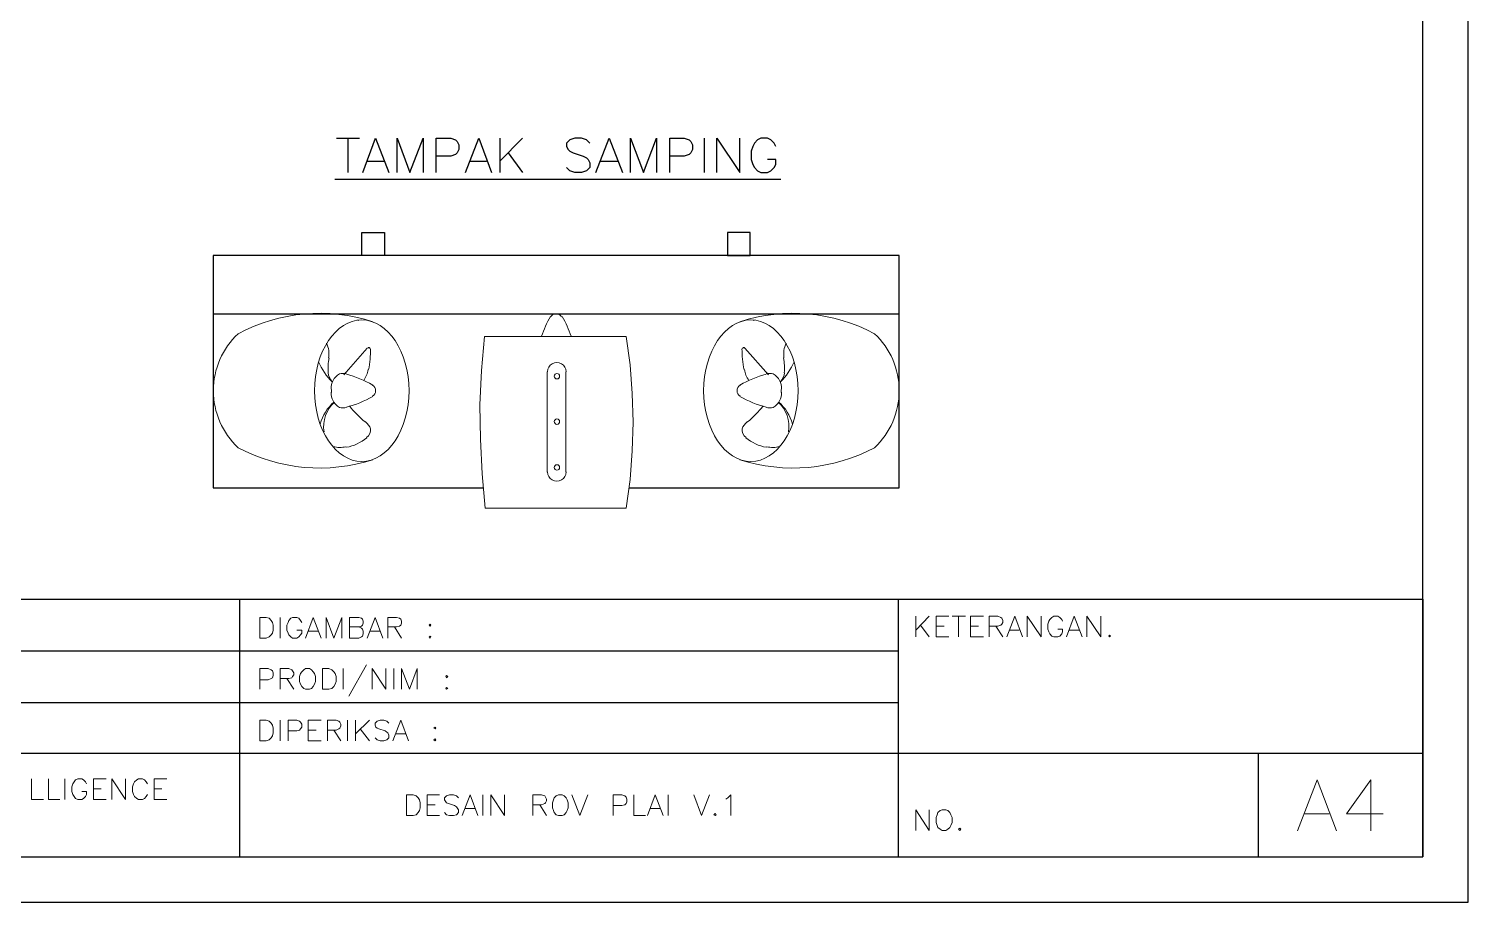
# Model space of a CAD drawing. Header units: millimetres. Extents: x 0 to 296, y 0 to 210.
# Drawn here: x 148.2 to 295.9, y 0 to 89.6 of the extents above; entities that cross this region are included whole.
import ezdxf

# ---------------------------------------------------------------- set-up
doc = ezdxf.new("R2010")
doc.units = ezdxf.units.MM

msp = doc.modelspace()

# ---------------------------------------------------------------- linework, layer by layer
at = {"color": 7, "linetype": 'Continuous', "lineweight": 30, "true_color": 0x000007}
for p, q in [((179.79, 78.36), (182.16, 78.36)), ((180.97, 78.36), (180.97, 74.85)), ((196.55, 78.36), (196.55, 74.85)), ((198.88, 78.36), (196.55, 76.03)), ((217.51, 78.36), (217.51, 74.85)), ((197.4, 76.88), (198.88, 74.85)), ((182.96, 76.03), (184.66, 76.03)), ((193.55, 76.03), (195.2, 76.03)), ((206.93, 76.03), (208.62, 76.03)), ((179.62, 74.17), (225.38, 74.17)), ((169.84, 31.07), (169.84, 4.66)), ((237.41, 31.07), (237.41, 4.66)), ((127.59, 25.78), (237.41, 25.78)), ((127.59, 20.49), (237.41, 20.49)), ((274.36, 15.24), (274.36, 4.66))]:
    msp.add_line(p, q, dxfattribs=at)
at = {"color": 7, "linetype": 'Continuous', "lineweight": 20, "true_color": 0x000007}
for p, q in [((182.03, 59.65), (182.03, 59.73)), ((222.63, 59.65), (222.63, 59.73))]:
    msp.add_line(p, q, dxfattribs=at)
at = {"color": 86, "linetype": 'Continuous', "lineweight": 20, "true_color": 0x000056}
for p, q in [((180.55, 54.1), (182.96, 56.85)), ((224.11, 54.1), (221.7, 56.85)), ((201.42, 44.11), (201.42, 54.4)), ((203.33, 54.4), (203.33, 44.11))]:
    msp.add_line(p, q, dxfattribs=at)
at = {"color": 7, "linetype": 'Continuous', "lineweight": 18, "true_color": 0x000007}
for p, q in [((174.03, 29.21), (174.03, 27.09)), ((185.76, 28.24), (186.48, 27.09)), ((239.23, 29.34), (239.23, 27.22)), ((240.62, 29.34), (239.23, 27.9)), ((239.73, 28.41), (240.62, 27.22)), ((241.34, 28.32), (242.15, 28.32)), ((242.95, 29.34), (244.35, 29.34)), ((243.63, 29.34), (243.63, 27.22)), ((244.86, 28.32), (245.66, 28.32)), ((247.44, 28.32), (248.16, 27.22)), ((176.91, 27.81), (177.93, 27.81)), ((183.26, 27.81), (184.28, 27.81)), ((248.88, 27.9), (249.85, 27.9)), ((255.02, 27.9), (255.99, 27.9)), ((180.47, 23.96), (180.47, 21.84)), ((182.88, 24.34), (181.06, 21.12)), ((185.67, 23.96), (185.67, 21.84)), ((174.71, 22.94), (175.43, 21.84)), ((174.03, 18.67), (174.03, 16.55)), ((180.93, 18.67), (180.93, 16.55)), ((181.74, 18.67), (181.74, 16.55)), ((183.18, 18.67), (181.74, 17.27)), ((182.24, 17.78), (183.18, 16.55)), ((176.91, 17.65), (177.72, 17.65)), ((179.54, 17.65), (180.26, 16.55)), ((185.89, 17.27), (186.9, 17.27)), ((151.93, 12.66), (151.93, 10.54)), ((154.86, 11.64), (155.66, 11.64)), ((161.08, 11.64), (161.88, 11.64)), ((194.82, 11.01), (194.82, 8.89)), ((213.83, 11.01), (213.83, 8.89)), ((189.1, 9.99), (189.91, 9.99)), ((193, 9.61), (194.01, 9.61)), ((200.66, 9.99), (201.34, 8.89)), ((212.01, 9.61), (213.02, 9.61)), ((279.15, 9.06), (281.64, 9.06))]:
    msp.add_line(p, q, dxfattribs=at)
at = {"color": 7, "linetype": 'Continuous', "lineweight": 30, "true_color": 0x000007}
for points in [[(295.91, 0), (295.91, 209.93), (0, 209.93), (0, 0)], [(291.25, 4.66), (291.25, 205.27), (9.36, 205.27), (9.36, 4.66)], [(184.74, 66.34), (182.41, 66.34), (182.41, 68.71), (184.74, 68.71)], [(219.92, 66.34), (222.25, 66.34), (222.25, 68.71), (219.92, 68.71)], [(167.13, 60.37), (237.53, 60.37), (237.53, 66.34), (167.13, 66.34)]]:
    msp.add_lwpolyline(points, close=True, dxfattribs=at)
for points in [[(182.5, 74.85), (183.81, 78.36), (185.17, 74.85)], [(186.01, 74.85), (186.01, 78.36), (187.32, 74.85), (188.68, 78.36), (188.68, 74.85)], [(190.03, 74.85), (190.03, 78.36), (191.52, 78.36), (192.02, 78.19), (192.19, 78.02), (192.36, 77.68), (192.36, 77.22), (192.19, 76.88), (192.02, 76.71), (191.52, 76.54), (190.03, 76.54)], [(193.04, 74.85), (194.39, 78.36), (195.71, 74.85)], [(205.78, 77.85), (205.44, 78.19), (204.94, 78.36), (204.26, 78.36), (203.75, 78.19), (203.41, 77.85), (203.41, 77.51), (203.58, 77.22), (203.75, 77.05), (204.09, 76.88), (205.1, 76.54), (205.44, 76.37), (205.61, 76.2), (205.78, 75.86), (205.78, 75.35), (205.44, 75.01), (204.94, 74.85), (204.26, 74.85), (203.75, 75.01), (203.41, 75.35)], [(206.42, 74.85), (207.77, 78.36), (209.13, 74.85)], [(209.97, 74.85), (209.97, 78.36), (211.29, 74.85), (212.64, 78.36), (212.64, 74.85)], [(213.99, 74.85), (213.99, 78.36), (215.48, 78.36), (215.98, 78.19), (216.15, 78.02), (216.32, 77.68), (216.32, 77.22), (216.15, 76.88), (215.98, 76.71), (215.48, 76.54), (213.99, 76.54)], [(218.82, 74.85), (218.82, 78.36), (221.19, 74.85), (221.19, 78.36)], [(224.87, 77.51), (224.71, 77.85), (224.37, 78.19), (224.03, 78.36), (223.35, 78.36), (223.01, 78.19), (222.67, 77.85), (222.5, 77.51), (222.33, 77.05), (222.33, 76.2), (222.5, 75.69), (222.67, 75.35), (223.01, 75.01), (223.35, 74.85), (224.03, 74.85), (224.37, 75.01), (224.71, 75.35), (224.87, 75.69), (224.87, 76.2), (224.03, 76.2)], [(209.8, 42.5), (237.53, 42.5), (237.53, 66.34), (167.13, 66.34), (167.13, 42.5), (194.86, 42.5)], [(95.93, 15.24), (95.93, 31.07), (291.25, 31.07), (291.25, 4.66)], [(291.25, 15.24), (95.93, 15.24), (95.93, 4.66), (291.25, 4.66)]]:
    msp.add_lwpolyline(points, dxfattribs=at)
at = {"color": 86, "linetype": 'Continuous', "lineweight": 20, "true_color": 0x000056}
msp.add_lwpolyline([(195.07, 40.43), (194.73, 43.94), (194.56, 47.5), (194.52, 51.01), (194.69, 54.53), (194.99, 58.04), (209.51, 58.04), (209.93, 55.12), (210.14, 52.2), (210.23, 49.23), (210.14, 46.31), (209.93, 43.35), (209.51, 40.43)], close=True, dxfattribs=at)
at = {"color": 7, "linetype": 'Continuous', "lineweight": 18, "true_color": 0x000007}
for points in [[(171.92, 27.09), (171.92, 29.21), (172.59, 29.21), (172.89, 29.13), (173.1, 28.91), (173.23, 28.7), (173.31, 28.41), (173.31, 27.9), (173.23, 27.6), (173.1, 27.43), (172.89, 27.22), (172.59, 27.09)], [(189.4, 28.53), (189.31, 28.41), (189.4, 28.32), (189.48, 28.41)], [(189.4, 27.3), (189.31, 27.22), (189.4, 27.09), (189.48, 27.22)], [(259.12, 27.39), (259.04, 27.3), (259.12, 27.22), (259.21, 27.3)], [(176.61, 23.96), (176.45, 23.83), (176.23, 23.62), (176.11, 23.45), (176.02, 23.16), (176.02, 22.65), (176.11, 22.35), (176.23, 22.14), (176.45, 21.93), (176.61, 21.84), (177.04, 21.84), (177.25, 21.93), (177.42, 22.14), (177.55, 22.35), (177.63, 22.65), (177.63, 23.16), (177.55, 23.45), (177.42, 23.62), (177.25, 23.83), (177.04, 23.96)], [(178.35, 21.84), (178.35, 23.96), (179.03, 23.96), (179.32, 23.83), (179.54, 23.62), (179.66, 23.45), (179.75, 23.16), (179.75, 22.65), (179.66, 22.35), (179.54, 22.14), (179.32, 21.93), (179.03, 21.84)], [(191.09, 23.24), (191.01, 23.16), (191.09, 23.03), (191.22, 23.16)], [(191.09, 22.01), (191.01, 21.93), (191.09, 21.84), (191.22, 21.93)], [(171.92, 16.55), (171.92, 18.67), (172.59, 18.67), (172.89, 18.58), (173.1, 18.37), (173.23, 18.16), (173.31, 17.86), (173.31, 17.36), (173.23, 17.06), (173.1, 16.85), (172.89, 16.64), (172.59, 16.55)], [(189.91, 17.95), (189.78, 17.86), (189.91, 17.78), (189.99, 17.86)], [(189.91, 16.76), (189.78, 16.64), (189.91, 16.55), (189.99, 16.64)], [(186.99, 8.89), (186.99, 11.01), (187.66, 11.01), (187.96, 10.92), (188.17, 10.71), (188.3, 10.5), (188.38, 10.2), (188.38, 9.69), (188.3, 9.4), (188.17, 9.19), (187.96, 8.97), (187.66, 8.89)], [(202.56, 11.01), (202.35, 10.92), (202.14, 10.71), (202.06, 10.5), (201.97, 10.2), (201.97, 9.69), (202.06, 9.4), (202.14, 9.19), (202.35, 8.97), (202.56, 8.89), (202.95, 8.89), (203.16, 8.97), (203.37, 9.19), (203.45, 9.4), (203.58, 9.69), (203.58, 10.2), (203.45, 10.5), (203.37, 10.71), (203.16, 10.92), (202.95, 11.01)], [(218.65, 9.1), (218.52, 8.97), (218.65, 8.89), (218.74, 8.97)], [(241.93, 9.48), (241.72, 9.4), (241.51, 9.19), (241.43, 8.97), (241.34, 8.68), (241.34, 8.17), (241.43, 7.87), (241.51, 7.66), (241.72, 7.49), (241.93, 7.37), (242.32, 7.37), (242.53, 7.49), (242.74, 7.66), (242.82, 7.87), (242.95, 8.17), (242.95, 8.68), (242.82, 8.97), (242.74, 9.19), (242.53, 9.4), (242.32, 9.48)], [(243.76, 7.58), (243.63, 7.49), (243.76, 7.37), (243.84, 7.49)]]:
    msp.add_lwpolyline(points, close=True, dxfattribs=at)
for points in [[(176.23, 28.7), (176.11, 28.91), (175.94, 29.13), (175.73, 29.21), (175.3, 29.21), (175.13, 29.13), (174.92, 28.91), (174.84, 28.7), (174.71, 28.41), (174.71, 27.9), (174.84, 27.6), (174.92, 27.43), (175.13, 27.22), (175.3, 27.09), (175.73, 27.09), (175.94, 27.22), (176.11, 27.43), (176.23, 27.6), (176.23, 27.9), (175.73, 27.9)], [(176.61, 27.09), (177.42, 29.21), (178.22, 27.09)], [(178.73, 27.09), (178.73, 29.21), (179.54, 27.09), (180.34, 29.21), (180.34, 27.09)], [(182.08, 28.24), (182.37, 28.11), (182.46, 28.02), (182.54, 27.81), (182.54, 27.52), (182.46, 27.3), (182.37, 27.22), (182.08, 27.09), (181.14, 27.09), (181.14, 29.21), (182.08, 29.21), (182.37, 29.13), (182.46, 29.04), (182.54, 28.83), (182.54, 28.62), (182.46, 28.41), (182.37, 28.32), (182.08, 28.24), (181.14, 28.24)], [(182.96, 27.09), (183.77, 29.21), (184.57, 27.09)], [(185.08, 27.09), (185.08, 29.21), (185.97, 29.21), (186.27, 29.13), (186.39, 29.04), (186.48, 28.83), (186.48, 28.62), (186.39, 28.41), (186.27, 28.32), (185.97, 28.24), (185.08, 28.24)], [(242.61, 27.22), (241.34, 27.22), (241.34, 29.34), (242.61, 29.34)], [(246.17, 27.22), (244.86, 27.22), (244.86, 29.34), (246.17, 29.34)], [(246.76, 27.22), (246.76, 29.34), (247.65, 29.34), (247.95, 29.21), (248.07, 29.13), (248.16, 28.91), (248.16, 28.7), (248.07, 28.53), (247.95, 28.41), (247.65, 28.32), (246.76, 28.32)], [(248.58, 27.22), (249.39, 29.34), (250.19, 27.22)], [(250.66, 27.22), (250.66, 29.34), (252.09, 27.22), (252.09, 29.34)], [(254.3, 28.83), (254.21, 29), (254, 29.21), (253.79, 29.34), (253.41, 29.34), (253.2, 29.21), (252.98, 29), (252.9, 28.83), (252.77, 28.53), (252.77, 28.02), (252.9, 27.73), (252.98, 27.52), (253.2, 27.3), (253.41, 27.22), (253.79, 27.22), (254, 27.3), (254.21, 27.52), (254.3, 27.73), (254.3, 28.02), (253.79, 28.02)], [(254.68, 27.22), (255.48, 29.34), (256.29, 27.22)], [(256.79, 27.22), (256.79, 29.34), (258.23, 27.22), (258.23, 29.34)], [(171.92, 21.84), (171.92, 23.96), (172.8, 23.96), (173.1, 23.83), (173.23, 23.75), (173.31, 23.54), (173.31, 23.24), (173.23, 23.03), (173.1, 22.94), (172.8, 22.82), (171.92, 22.82)], [(174.03, 21.84), (174.03, 23.96), (174.92, 23.96), (175.22, 23.83), (175.3, 23.75), (175.43, 23.54), (175.43, 23.33), (175.3, 23.16), (175.22, 23.03), (174.92, 22.94), (174.03, 22.94)], [(183.47, 21.84), (183.47, 23.96), (184.87, 21.84), (184.87, 23.96)], [(186.48, 21.84), (186.48, 23.96), (187.28, 21.84), (188.09, 23.96), (188.09, 21.84)], [(174.84, 16.55), (174.84, 18.67), (175.73, 18.67), (176.02, 18.58), (176.11, 18.46), (176.23, 18.25), (176.23, 17.95), (176.11, 17.78), (176.02, 17.65), (175.73, 17.57), (174.84, 17.57)], [(178.22, 16.55), (176.91, 16.55), (176.91, 18.67), (178.22, 18.67)], [(178.86, 16.55), (178.86, 18.67), (179.75, 18.67), (180.04, 18.58), (180.13, 18.46), (180.26, 18.25), (180.26, 18.08), (180.13, 17.86), (180.04, 17.78), (179.75, 17.65), (178.86, 17.65)], [(185.17, 18.37), (184.95, 18.58), (184.66, 18.67), (184.28, 18.67), (183.98, 18.58), (183.77, 18.37), (183.77, 18.16), (183.85, 17.95), (183.98, 17.86), (184.15, 17.78), (184.78, 17.57), (184.95, 17.44), (185.08, 17.36), (185.17, 17.14), (185.17, 16.85), (184.95, 16.64), (184.66, 16.55), (184.28, 16.55), (183.98, 16.64), (183.77, 16.85)], [(185.59, 16.55), (186.39, 18.67), (187.2, 16.55)], [(148.51, 12.66), (148.51, 10.54), (149.73, 10.54)], [(150.24, 12.66), (150.24, 10.54), (151.43, 10.54)], [(154.14, 12.15), (154.05, 12.36), (153.84, 12.57), (153.67, 12.66), (153.25, 12.66), (153.03, 12.57), (152.87, 12.36), (152.74, 12.15), (152.65, 11.85), (152.65, 11.35), (152.74, 11.05), (152.87, 10.84), (153.03, 10.63), (153.25, 10.54), (153.67, 10.54), (153.84, 10.63), (154.05, 10.84), (154.14, 11.05), (154.14, 11.35), (153.67, 11.35)], [(156.17, 10.54), (154.86, 10.54), (154.86, 12.66), (156.17, 12.66)], [(156.76, 10.54), (156.76, 12.66), (158.16, 10.54), (158.16, 12.66)], [(160.4, 12.15), (160.27, 12.36), (160.1, 12.57), (159.89, 12.66), (159.47, 12.66), (159.3, 12.57), (159.09, 12.36), (158.96, 12.15), (158.88, 11.85), (158.88, 11.35), (158.96, 11.05), (159.09, 10.84), (159.3, 10.63), (159.47, 10.54), (159.89, 10.54), (160.1, 10.63), (160.27, 10.84), (160.4, 11.05)], [(162.39, 10.54), (161.08, 10.54), (161.08, 12.66), (162.39, 12.66)], [(278.38, 7.32), (280.42, 12.57), (282.41, 7.32)], [(285.92, 7.32), (285.92, 12.57), (283.42, 9.06), (287.19, 9.06)], [(190.37, 8.89), (189.1, 8.89), (189.1, 11.01), (190.37, 11.01)], [(192.32, 10.71), (192.11, 10.92), (191.81, 11.01), (191.39, 11.01), (191.09, 10.92), (190.88, 10.71), (190.88, 10.5), (191.01, 10.29), (191.09, 10.2), (191.3, 10.12), (191.9, 9.91), (192.11, 9.78), (192.19, 9.69), (192.32, 9.48), (192.32, 9.19), (192.11, 8.97), (191.81, 8.89), (191.39, 8.89), (191.09, 8.97), (190.88, 9.19)], [(192.7, 8.89), (193.51, 11.01), (194.31, 8.89)], [(195.62, 8.89), (195.62, 11.01), (197.02, 8.89), (197.02, 11.01)], [(199.94, 8.89), (199.94, 11.01), (200.83, 11.01), (201.17, 10.92), (201.25, 10.79), (201.34, 10.58), (201.34, 10.41), (201.25, 10.2), (201.17, 10.12), (200.83, 9.99), (199.94, 9.99)], [(203.96, 11.01), (204.77, 8.89), (205.57, 11.01)], [(208.2, 8.89), (208.2, 11.01), (209.08, 11.01), (209.38, 10.92), (209.51, 10.79), (209.59, 10.58), (209.59, 10.29), (209.51, 10.12), (209.38, 9.99), (209.08, 9.91), (208.2, 9.91)], [(210.31, 11.01), (210.31, 8.89), (211.5, 8.89)], [(211.71, 8.89), (212.51, 11.01), (213.32, 8.89)], [(216.45, 11.01), (217.25, 8.89), (218.06, 11.01)], [(219.75, 10.58), (219.96, 10.71), (220.26, 11.01), (220.26, 8.89)], [(239.23, 7.37), (239.23, 9.48), (240.62, 7.37), (240.62, 9.48)]]:
    msp.add_lwpolyline(points, dxfattribs=at)
at = {"color": 86, "linetype": 'Continuous', "lineweight": 20, "true_color": 0x000056}
for points in [[(183.53, 59.55), (178.95, 61.03), (173.96, 60.58), (169.71, 58.32)], [(235, 58.32), (230.75, 60.58), (225.76, 61.03), (221.17, 59.55)], [(201.75, 60.08), (201.38, 59.43), (201.07, 58.76), (200.84, 58.05)], [(203.87, 58.05), (203.63, 58.76), (203.33, 59.43), (202.96, 60.08)], [(178.99, 55.82), (179.08, 56.34), (179, 56.87), (178.78, 57.34)], [(183.09, 54.62), (183.23, 55.33), (183.3, 56.05), (183.3, 56.78)], [(221.4, 56.78), (221.4, 56.05), (221.48, 55.33), (221.61, 54.62)], [(225.93, 57.34), (225.7, 56.87), (225.63, 56.34), (225.71, 55.82)], [(177.96, 55.44), (178.28, 54.66), (178.76, 53.95), (179.37, 53.37)], [(179.04, 55.84), (178.94, 55.33), (178.92, 54.82), (178.96, 54.31)], [(225.34, 53.37), (225.95, 53.95), (226.43, 54.66), (226.75, 55.44)], [(225.74, 54.31), (225.79, 54.82), (225.76, 55.33), (225.67, 55.84)], [(178.93, 54.31), (178.99, 53.97), (179.14, 53.65), (179.37, 53.39)], [(180.1, 54.19), (179.53, 53.87), (179.2, 53.26), (179.24, 52.62)], [(180.82, 54.19), (180.59, 54.24), (180.34, 54.24), (180.1, 54.19)], [(183.52, 53.05), (182.67, 53.54), (181.76, 53.92), (180.81, 54.18)], [(182.59, 53.52), (182.83, 53.85), (182.99, 54.24), (183.06, 54.64)], [(223.89, 54.18), (222.95, 53.92), (222.04, 53.54), (221.19, 53.05)], [(221.65, 54.64), (221.71, 54.24), (221.87, 53.85), (222.11, 53.52)], [(224.6, 54.19), (224.37, 54.24), (224.12, 54.24), (223.88, 54.19)], [(225.46, 52.62), (225.51, 53.26), (225.17, 53.87), (224.61, 54.19)], [(225.34, 53.39), (225.57, 53.65), (225.72, 53.97), (225.78, 54.31)], [(179.24, 52.33), (179.2, 51.68), (179.53, 51.07), (180.1, 50.76)], [(179.28, 52.61), (179.28, 52.56), (179.28, 52.5), (179.28, 52.45)], [(179.28, 52.45), (179.28, 52.4), (179.28, 52.35), (179.28, 52.29)], [(180.81, 50.77), (181.76, 51.02), (182.67, 51.4), (183.52, 51.89)], [(221.19, 51.89), (222.04, 51.4), (222.95, 51.02), (223.89, 50.77)], [(224.61, 50.76), (225.17, 51.07), (225.51, 51.68), (225.46, 52.33)], [(225.42, 52.45), (225.42, 52.5), (225.43, 52.56), (225.42, 52.61)], [(225.42, 52.29), (225.43, 52.35), (225.42, 52.4), (225.42, 52.45)], [(179.54, 51.31), (178.86, 50.71), (178.37, 49.92), (178.13, 49.04)], [(179.59, 51.31), (178.74, 50.53), (178.34, 49.38), (178.52, 48.24)], [(180.1, 50.75), (180.34, 50.7), (180.59, 50.7), (180.82, 50.76)], [(181.12, 50.92), (181.6, 50.31), (182.14, 49.76), (182.73, 49.27)], [(221.97, 49.27), (222.57, 49.76), (223.1, 50.31), (223.58, 50.92)], [(223.88, 50.76), (224.12, 50.7), (224.37, 50.7), (224.6, 50.75)], [(226.18, 48.24), (226.37, 49.38), (225.97, 50.53), (225.12, 51.31)], [(226.58, 49.04), (226.34, 49.92), (225.85, 50.71), (225.17, 51.31)], [(183.3, 48.55), (183.2, 48.83), (183.01, 49.08), (182.77, 49.26)], [(221.93, 49.26), (221.69, 49.08), (221.51, 48.83), (221.41, 48.55)], [(180.8, 46.67), (181.57, 46.8), (182.3, 47.13), (182.9, 47.63)], [(182.89, 47.67), (183.19, 47.87), (183.34, 48.22), (183.29, 48.58)], [(221.41, 48.58), (221.36, 48.22), (221.52, 47.87), (221.82, 47.67)], [(221.8, 47.63), (222.41, 47.13), (223.14, 46.8), (223.91, 46.67)], [(169.71, 46.62), (173.96, 44.36), (178.95, 43.92), (183.53, 45.39)], [(179.46, 46.74), (179.89, 46.63), (180.33, 46.62), (180.76, 46.72)], [(221.17, 45.39), (225.76, 43.92), (230.75, 44.36), (235, 46.62)], [(223.95, 46.72), (224.38, 46.62), (224.82, 46.63), (225.25, 46.74)]]:
    msp.add_open_spline(points, degree=3, dxfattribs=at)
for points, knots in [([(187.24, 52.47), (187.24, 56.48), (185.07, 59.73), (182.39, 59.73), (179.72, 59.73), (177.55, 56.48), (177.55, 52.47), (177.55, 48.46), (179.72, 45.21), (182.39, 45.21), (185.07, 45.21), (187.24, 48.46), (187.24, 52.47)], [0, 0, 0, 0, 1, 1, 1, 2, 2, 2, 3, 3, 3, 4, 4, 4, 4]), ([(202.89, 60.05), (202.77, 60.25), (202.56, 60.37), (202.33, 60.37), (202.1, 60.37), (201.89, 60.25), (201.77, 60.05)], [0, 0, 0, 0, 1, 1, 1, 2, 2, 2, 2]), ([(227.16, 52.47), (227.16, 56.48), (224.99, 59.73), (222.31, 59.73), (219.64, 59.73), (217.47, 56.48), (217.47, 52.47), (217.47, 48.46), (219.64, 45.21), (222.31, 45.21), (224.99, 45.21), (227.16, 48.46), (227.16, 52.47)], [0, 0, 0, 0, 1, 1, 1, 2, 2, 2, 3, 3, 3, 4, 4, 4, 4]), ([(169.71, 58.32), (168.09, 56.81), (167.17, 54.69), (167.17, 52.47), (167.17, 50.26), (168.09, 48.14), (169.71, 46.62)], [0, 0, 0, 0, 1, 1, 1, 2, 2, 2, 2]), ([(235, 46.62), (236.62, 48.14), (237.53, 50.26), (237.53, 52.47), (237.53, 54.69), (236.62, 56.81), (235, 58.32)], [0, 0, 0, 0, 1, 1, 1, 2, 2, 2, 2]), ([(183.26, 56.77), (183.25, 56.83), (183.21, 56.87), (183.15, 56.89), (183.1, 56.91), (183.04, 56.89), (183, 56.84)], [0, 0, 0, 0, 1, 1, 1, 2, 2, 2, 2]), ([(221.71, 56.84), (221.67, 56.89), (221.61, 56.91), (221.55, 56.89), (221.5, 56.87), (221.45, 56.83), (221.45, 56.77)], [0, 0, 0, 0, 1, 1, 1, 2, 2, 2, 2]), ([(203.37, 54.42), (203.37, 54.76), (203.19, 55.07), (202.89, 55.24), (202.6, 55.41), (202.23, 55.41), (201.94, 55.24), (201.64, 55.07), (201.46, 54.76), (201.46, 54.42)], [0, 0, 0, 0, 1, 1, 1, 2, 2, 2, 3, 3, 3, 3]), ([(202.69, 53.95), (202.69, 54.11), (202.57, 54.23), (202.42, 54.23), (202.26, 54.23), (202.14, 54.11), (202.14, 53.95), (202.14, 53.8), (202.26, 53.68), (202.42, 53.68), (202.57, 53.68), (202.69, 53.8), (202.69, 53.95)], [0, 0, 0, 0, 1, 1, 1, 2, 2, 2, 3, 3, 3, 4, 4, 4, 4]), ([(183.5, 51.91), (183.69, 52.03), (183.81, 52.24), (183.81, 52.47), (183.81, 52.7), (183.69, 52.91), (183.5, 53.03)], [0, 0, 0, 0, 1, 1, 1, 2, 2, 2, 2]), ([(221.21, 53.03), (221.01, 52.91), (220.9, 52.7), (220.9, 52.47), (220.9, 52.24), (221.01, 52.03), (221.21, 51.91)], [0, 0, 0, 0, 1, 1, 1, 2, 2, 2, 2]), ([(202.69, 49.3), (202.69, 49.45), (202.57, 49.57), (202.42, 49.57), (202.26, 49.57), (202.14, 49.45), (202.14, 49.3), (202.14, 49.15), (202.26, 49.02), (202.42, 49.02), (202.57, 49.02), (202.69, 49.15), (202.69, 49.3)], [0, 0, 0, 0, 1, 1, 1, 2, 2, 2, 3, 3, 3, 4, 4, 4, 4]), ([(202.69, 44.6), (202.69, 44.75), (202.57, 44.87), (202.42, 44.87), (202.26, 44.87), (202.14, 44.75), (202.14, 44.6), (202.14, 44.45), (202.26, 44.32), (202.42, 44.32), (202.57, 44.32), (202.69, 44.45), (202.69, 44.6)], [0, 0, 0, 0, 1, 1, 1, 2, 2, 2, 3, 3, 3, 4, 4, 4, 4]), ([(201.46, 44.14), (201.46, 43.79), (201.64, 43.48), (201.94, 43.31), (202.23, 43.14), (202.6, 43.14), (202.89, 43.31), (203.19, 43.48), (203.37, 43.79), (203.37, 44.14)], [0, 0, 0, 0, 1, 1, 1, 2, 2, 2, 3, 3, 3, 3])]:
    msp.add_open_spline(points, degree=3, knots=knots, dxfattribs=at)

doc.saveas('drawing.dxf')
